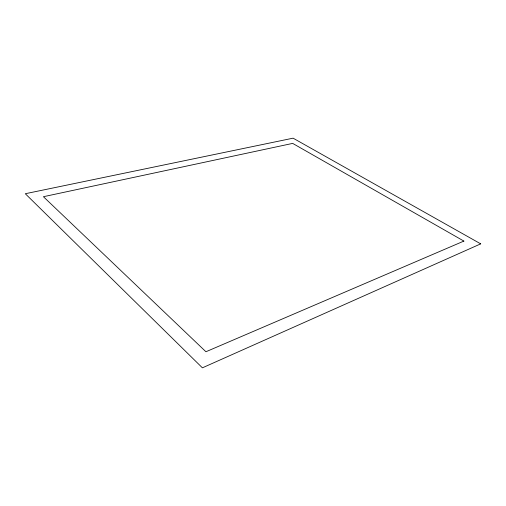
<?xml version="1.0" encoding="UTF-8"?>
<svg xmlns="http://www.w3.org/2000/svg" width="506" height="506" viewBox="0 0 506 506"><rect width="100%" height="100%" fill="white"/><g stroke="black" fill="none" stroke-linecap="round" stroke-linejoin="round"><path stroke-width="0.76" d="M480.7 243.86L202.4 367.83L25.3 193.728L293.094 138.17L480.7 243.86M463.875 241.084L205.929 351.746L43.421 196.707L292.664 143.394L463.875 241.084"/></g></svg>
